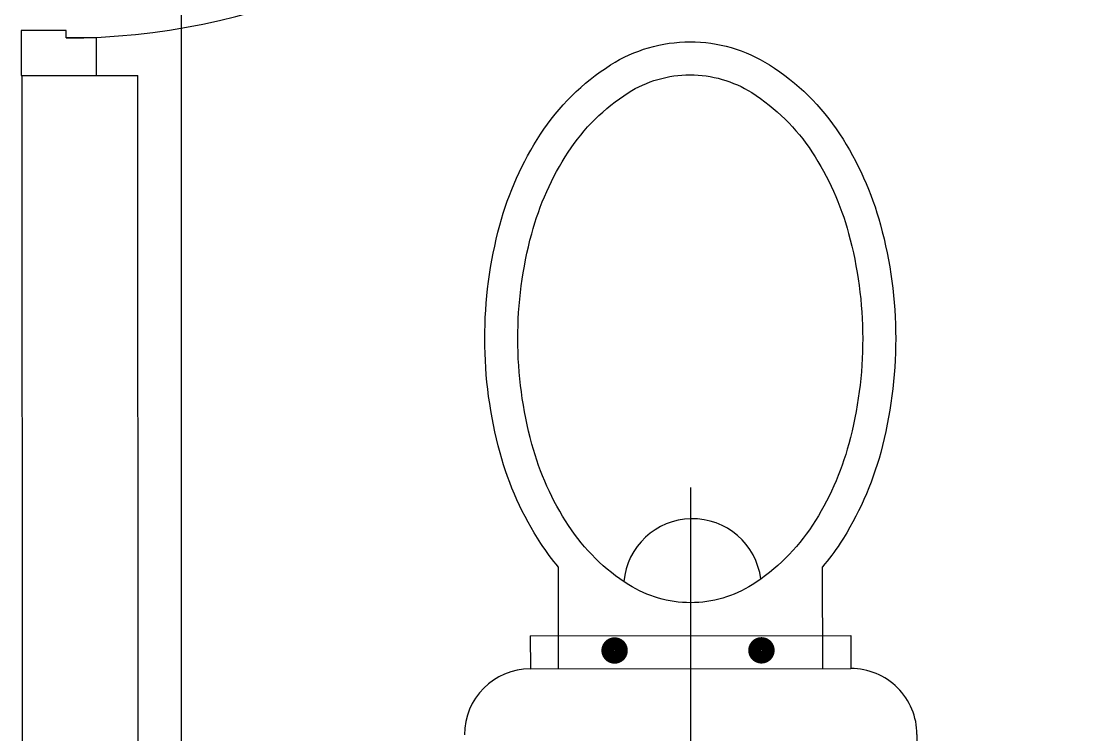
# Model space of a CAD drawing. Extents: x -437689 to -407696, y -55787 to -37037.
# Drawn here: x -423766 to -423241, y -49620 to -49265 of the extents above; entities that cross this region are included whole.
import ezdxf

# ---------------------------------------------------------------- set-up
doc = ezdxf.new("R2010")
doc.units = 0
doc.header["$LTSCALE"] = 150
doc.header["$MEASUREMENT"] = 0
doc.layers.get('0').update_dxf_attribs({"linetype": 'CONTINUOUS'})
for name, color, linetype in [('DOOR', 31, 'CONTINUOUS'), ('DR', 6, 'CONTINUOUS'), ('TOILET', 9, 'CONTINUOUS'), ('WALL', 7, 'CONTINUOUS')]:
    doc.layers.add(name, color=color, linetype=linetype)

msp = doc.modelspace()

# ---------------------------------------------------------------- linework, layer by layer
msp.add_lwpolyline([(-423685.75, -49704.28), (-423685.75, -49188.16), (-422930.16, -49188.16)])
at = {"layer": 'DOOR', "color": 8}
for p, q in [((-423743.06, -49269.16), (-423765.56, -49269.17)), ((-423765.56, -49269.17), (-423765.55, -49291.67)), ((-423743.06, -49272.91), (-423743.06, -49269.16)), ((-423728.06, -49272.91), (-423743.06, -49272.91)), ((-423728.05, -49291.66), (-423728.06, -49272.91)), ((-423765.55, -49291.67), (-423728.05, -49291.66))]:
    msp.add_line(p, q, dxfattribs=at)
msp.add_arc((-423743.19, -48935.41), 337.5, 270.0226, 0.0226, dxfattribs=at)
at = {"layer": 'DR'}
msp.add_line((-423432.49, -49496.8), (-423432.49, -49764.51), dxfattribs=at)
at = {"layer": 'TOILET'}
for p, q in [((-423498.1, -49587.06), (-423498.16, -49536.37)), ((-423366.68, -49586.92), (-423366.73, -49536.23)), ((-423512.16, -49570.65), (-423352.66, -49570.48)), ((-423512.16, -49570.65), (-423512.14, -49587.08)), ((-423352.66, -49570.48), (-423352.64, -49586.91)), ((-423512.14, -49587.08), (-423352.64, -49586.91)), ((-423319.75, -49619.73), (-423319.7, -49666.34))]:
    msp.add_line(p, q, dxfattribs=at)
msp.add_lwpolyline([(-423498.16, -49536.37, -0.031509), (-423506.89, -49524.7, -0.078737), (-423527.22, -49479.47, -0.06613), (-423534.81, -49422.82, -0.06613), (-423527.34, -49366.16, -0.078737), (-423507.11, -49320.88, -0.107167), (-423472.23, -49286.38, -0.142278), (-423432.73, -49274.86, -0.142278), (-423393.2, -49286.29, -0.107167), (-423358.24, -49320.72, -0.078737), (-423337.91, -49365.95, -0.06613), (-423330.33, -49422.6, -0.06613), (-423337.79, -49479.27, -0.078737), (-423358.02, -49524.55, -0.031509), (-423366.73, -49536.23, -0.142278)], format="xyb", dxfattribs=at)
msp.add_lwpolyline([(-423432.43, -49554.14, -0.142278), (-423463.15, -49545.25, -0.107167), (-423493.15, -49515.71, -0.078737), (-423511.37, -49475.16, -0.06613), (-423518.38, -49422.8, -0.06613), (-423511.48, -49370.43, -0.078737), (-423493.35, -49329.85, -0.107167), (-423463.41, -49300.24, -0.142278), (-423432.71, -49291.29, -0.142278), (-423401.98, -49300.17, -0.107167), (-423371.99, -49329.72, -0.078737), (-423353.77, -49370.26, -0.06613), (-423346.76, -49422.62, -0.06613), (-423353.66, -49475, -0.078737), (-423371.79, -49515.58, -0.107167), (-423401.72, -49545.18, -0.142278)], format="xyb", close=True, dxfattribs=at)
at = {"layer": 'TOILET', "const_width": 6.41}
for points in [[(-423473.59, -49577.93, -1), (-423466.85, -49577.93, -1)], [(-423400.51, -49577.85, -1), (-423393.77, -49577.85, -1)]]:
    msp.add_lwpolyline(points, format="xyb", close=True, dxfattribs=at)
at = {"layer": 'TOILET'}
for centre, radius, start, end in [((-423431.48, -49546.59), 34.28, 7.1558, 175.0487), ((-423512.1, -49619.94), 32.86, 90.0614, 180.0614), ((-423352.61, -49619.76), 32.86, 0.0614, 90.0614)]:
    msp.add_arc(centre, radius, start, end, dxfattribs=at)
at = {"layer": 'WALL'}
for p, q in [((-423764.95, -49291.59), (-423707.45, -49291.57)), ((-423764.81, -49666.59), (-423764.95, -49291.59)), ((-423707.31, -49666.57), (-423707.45, -49291.57))]:
    msp.add_line(p, q, dxfattribs=at)

doc.saveas('drawing.dxf')
